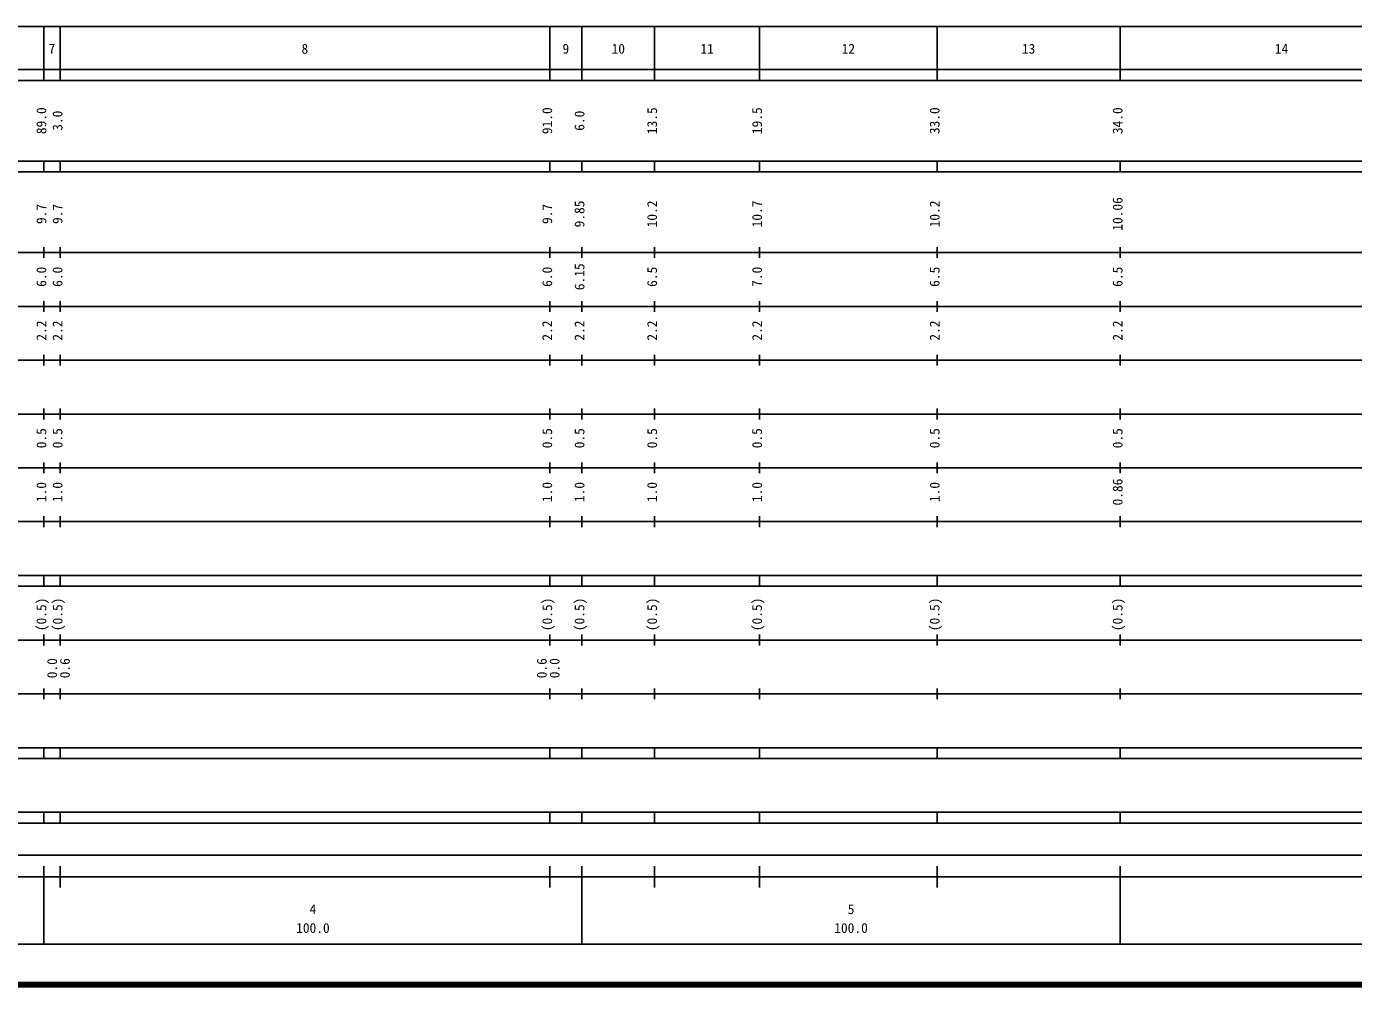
# Model space of a CAD drawing. Units: millimetres on the paper, enlarged 1000 times. Extents: x 40000 to 680000, y 20000 to 380000.
# Drawn here: x 264781 to 511369, y 20000 to 198000 of the extents above; entities that cross this region are included whole.
import ezdxf
from ezdxf.enums import TextEntityAlignment as Align

# ---------------------------------------------------------------- set-up
doc = ezdxf.new("R2010")
doc.units = ezdxf.units.MM
doc.header["$LTSCALE"] = 1000
doc.layers.add('M-TTL', color=2, linetype='Continuous', lineweight=140)
doc.layers.add('M-TTL-BAND', color=7, linetype='Continuous', lineweight=25)
doc.styles.add('ＭＳ ゴシック', font='')
doc.styles.get('ＭＳ ゴシック').set_extended_font_data('MS Gothic')

msp = doc.modelspace()

# ---------------------------------------------------------------- linework, layer by layer
at = {"layer": 'M-TTL'}
msp.add_line((40000, 20000), (680000, 20000), dxfattribs=at)
at = {"layer": 'M-TTL-BAND'}
for p, q in [((68000, 198000), (579000, 198000)), ((268000, 188000), (268000, 198000)), ((271000, 188000), (271000, 198000)), ((362000, 188000), (362000, 198000)), ((368000, 188000), (368000, 198000)), ((381500, 188000), (381500, 198000)), ((401000, 188000), (401000, 198000)), ((434000, 188000), (434000, 198000)), ((468000, 188000), (468000, 198000)), ((40000, 190000), (579000, 190000)), ((40000, 188000), (579000, 188000)), ((40000, 173000), (579000, 173000)), ((268000, 171000), (268000, 173000)), ((271000, 171000), (271000, 173000)), ((362000, 171000), (362000, 173000)), ((368000, 171000), (368000, 173000)), ((381500, 171000), (381500, 173000)), ((401000, 171000), (401000, 173000)), ((434000, 171000), (434000, 173000)), ((468000, 171000), (468000, 173000)), ((40000, 171000), (579000, 171000)), ((40000, 156000), (579000, 156000)), ((268000, 155000), (268000, 157000)), ((271000, 155000), (271000, 157000)), ((362000, 155000), (362000, 157000)), ((368000, 155000), (368000, 157000)), ((381500, 155000), (381500, 157000)), ((401000, 155000), (401000, 157000)), ((434000, 155000), (434000, 157000)), ((468000, 155000), (468000, 157000)), ((46000, 146000), (579000, 146000)), ((268000, 145000), (268000, 147000)), ((271000, 145000), (271000, 147000)), ((362000, 145000), (362000, 147000)), ((368000, 145000), (368000, 147000)), ((381500, 145000), (381500, 147000)), ((401000, 145000), (401000, 147000)), ((434000, 145000), (434000, 147000)), ((468000, 145000), (468000, 147000)), ((52000, 136000), (579000, 136000)), ((268000, 135000), (268000, 137000)), ((271000, 135000), (271000, 137000)), ((362000, 135000), (362000, 137000)), ((368000, 135000), (368000, 137000)), ((381500, 135000), (381500, 137000)), ((401000, 135000), (401000, 137000)), ((434000, 135000), (434000, 137000)), ((468000, 135000), (468000, 137000)), ((46000, 126000), (579000, 126000)), ((268000, 125000), (268000, 127000)), ((271000, 125000), (271000, 127000)), ((362000, 125000), (362000, 127000)), ((368000, 125000), (368000, 127000)), ((381500, 125000), (381500, 127000)), ((401000, 125000), (401000, 127000)), ((434000, 125000), (434000, 127000)), ((468000, 125000), (468000, 127000)), ((52000, 116000), (579000, 116000)), ((268000, 115000), (268000, 117000)), ((271000, 115000), (271000, 117000)), ((362000, 115000), (362000, 117000)), ((368000, 115000), (368000, 117000)), ((381500, 115000), (381500, 117000)), ((401000, 115000), (401000, 117000)), ((434000, 115000), (434000, 117000)), ((468000, 115000), (468000, 117000)), ((268000, 105000), (268000, 107000)), ((271000, 105000), (271000, 107000)), ((362000, 105000), (362000, 107000)), ((368000, 105000), (368000, 107000)), ((381500, 105000), (381500, 107000)), ((401000, 105000), (401000, 107000)), ((434000, 105000), (434000, 107000)), ((468000, 105000), (468000, 107000)), ((46000, 106000), (579000, 106000)), ((40000, 96000), (579000, 96000)), ((40000, 94000), (579000, 94000)), ((268000, 94000), (268000, 96000)), ((271000, 94000), (271000, 96000)), ((362000, 94000), (362000, 96000)), ((368000, 94000), (368000, 96000)), ((381500, 94000), (381500, 96000)), ((401000, 94000), (401000, 96000)), ((434000, 94000), (434000, 96000)), ((468000, 94000), (468000, 96000)), ((49000, 84000), (579000, 84000)), ((268000, 83000), (268000, 85000)), ((271000, 83000), (271000, 85000)), ((362000, 83000), (362000, 85000)), ((368000, 83000), (368000, 85000)), ((381500, 83000), (381500, 85000)), ((401000, 83000), (401000, 85000)), ((434000, 83000), (434000, 85000)), ((468000, 83000), (468000, 85000)), ((40000, 74000), (579000, 74000)), ((268000, 73000), (268000, 75000)), ((271000, 73000), (271000, 75000)), ((362000, 73000), (362000, 75000)), ((368000, 73000), (368000, 75000)), ((381500, 73000), (381500, 75000)), ((401000, 73000), (401000, 75000)), ((434000, 73000), (434000, 75000)), ((468000, 73000), (468000, 75000)), ((40000, 64000), (579000, 64000)), ((40000, 62000), (579000, 62000)), ((268000, 62000), (268000, 64000)), ((271000, 62000), (271000, 64000)), ((362000, 62000), (362000, 64000)), ((368000, 62000), (368000, 64000)), ((381500, 62000), (381500, 64000)), ((401000, 62000), (401000, 64000)), ((434000, 62000), (434000, 64000)), ((468000, 62000), (468000, 64000)), ((40000, 52000), (579000, 52000)), ((268000, 50000), (268000, 52000)), ((271000, 50000), (271000, 52000)), ((362000, 50000), (362000, 52000)), ((368000, 50000), (368000, 52000)), ((381500, 50000), (381500, 52000)), ((401000, 50000), (401000, 52000)), ((434000, 50000), (434000, 52000)), ((468000, 50000), (468000, 52000)), ((40000, 50000), (579000, 50000)), ((186500, 44000), (562000, 44000)), ((268000, 27500), (268000, 42000)), ((271000, 38000), (271000, 42000)), ((362000, 38000), (362000, 42000)), ((368000, 27500), (368000, 42000)), ((381500, 38000), (381500, 42000)), ((401000, 38000), (401000, 42000)), ((434000, 38000), (434000, 42000)), ((468000, 27500), (468000, 42000)), ((40000, 40000), (579000, 40000)), ((68000, 27500), (579000, 27500))]:
    msp.add_line(p, q, dxfattribs=at)

# ---------------------------------------------------------------- texts
at = {"layer": 'M-TTL-BAND', "style": 'ＭＳ ゴシック'}
for s, p in [('7', (269500, 192405)), ('8', (316500, 192405)), ('9', (365000, 192405)), ('10', (374750, 192405)), ('11', (391250, 192405)), ('12', (417500, 192405)), ('13', (451000, 192405)), ('14', (498000, 192405)), ('4', (318000, 32523)), ('5', (418000, 32523)), ('100.0', (318000, 29033)), ('100.0', (418000, 29033))]:
    msp.add_text(s, height=1833, dxfattribs=at).set_placement(p, align=Align.BOTTOM_CENTER)
for s, p in [('89.0', (269000, 180500)), ('91.0', (363000, 180500)), ('13.5', (382500, 180500)), ('19.5', (402000, 180500)), ('33.0', (435000, 180500)), ('34.0', (469000, 180500)), ('3.0', (272000, 180500)), ('6.0', (369000, 180500)), ('9.85', (369000, 163174)), ('10.2', (382500, 163174)), ('10.7', (402000, 163174)), ('10.2', (435000, 163174)), ('10.06', (469000, 163174)), ('9.7', (269000, 163174)), ('9.7', (272000, 163174)), ('9.7', (363000, 163174)), ('6.0', (269000, 151500)), ('6.0', (272000, 151500)), ('6.0', (363000, 151500)), ('6.15', (369000, 151500)), ('6.5', (382500, 151500)), ('7.0', (402000, 151500)), ('6.5', (435000, 151500)), ('6.5', (469000, 151500)), ('2.2', (269000, 141500)), ('2.2', (272000, 141500)), ('2.2', (363000, 141500)), ('2.2', (369000, 141500)), ('2.2', (382500, 141500)), ('2.2', (402000, 141500)), ('2.2', (435000, 141500)), ('2.2', (469000, 141500)), ('0.5', (269000, 121500)), ('0.5', (272000, 121500)), ('0.5', (363000, 121500)), ('0.5', (369000, 121500)), ('0.5', (382500, 121500)), ('0.5', (402000, 121500)), ('0.5', (435000, 121500)), ('0.5', (469000, 121500)), ('0.86', (469000, 111500)), ('1.0', (269000, 111500)), ('1.0', (272000, 111500)), ('1.0', (363000, 111500)), ('1.0', (369000, 111500)), ('1.0', (382500, 111500)), ('1.0', (402000, 111500)), ('1.0', (435000, 111500)), ('(0.5)', (269000, 88764)), ('(0.5)', (272000, 88764)), ('(0.5)', (363000, 88764)), ('(0.5)', (369000, 88764)), ('(0.5)', (382500, 88764)), ('(0.5)', (402000, 88764)), ('(0.5)', (435000, 88764)), ('(0.5)', (469000, 88764)), ('0.0', (271000, 78764)), ('0.6', (273370, 78764)), ('0.6', (362000, 78764)), ('0.0', (364370, 78764))]:
    msp.add_text(s, height=1833, rotation=90, dxfattribs=at).set_placement(p, align=Align.BOTTOM_CENTER)

doc.saveas('drawing.dxf')
